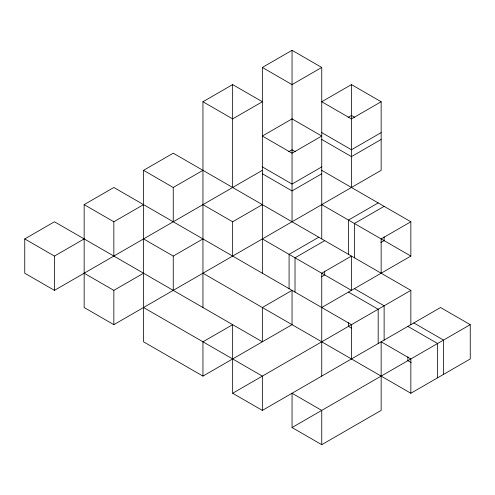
<?xml version="1.0" encoding="UTF-8"?>
<svg xmlns="http://www.w3.org/2000/svg" width="495" height="495" viewBox="0 0 495 495"><rect width="100%" height="100%" fill="white"/><g stroke="black" fill="none" stroke-linecap="round" stroke-linejoin="round"><path stroke-width="0.74" d="M202.95 101.747L232.65 84.602L262.35 101.747L232.65 118.899L202.95 101.747L202.95 307.513M262.35 273.221L262.35 67.456L292.05 50.304L321.75 67.456L321.75 238.924M262.35 170.336L54.45 290.367L24.75 273.221L24.75 238.924L54.45 221.779L262.35 341.81L262.35 307.513L292.05 290.367L292.05 324.664L202.95 376.101L143.55 341.81L143.55 170.336L173.25 153.19L410.85 290.367L410.85 324.664M381.15 101.747L351.45 118.899L321.75 101.747L351.45 84.602L381.15 101.747L381.15 170.336L113.85 324.664L84.15 307.513L84.15 204.633L113.85 187.487L351.45 324.664L351.45 358.955M321.75 67.456L292.05 84.602L262.35 67.456M24.75 238.924L54.45 256.076L84.15 238.924M84.15 204.633L113.85 221.779L143.55 204.633M143.55 170.336L173.25 187.487L202.95 170.336M288.752 151.668L292.05 149.762L295.348 151.668M348.152 117.371L351.45 115.465L354.748 117.371M321.75 166.908L292.05 184.053L262.35 166.908M381.15 132.617L351.45 149.762L321.75 132.617M84.15 273.221L113.85 290.367L143.55 273.221M143.55 238.924L173.25 256.076L202.95 238.924M202.95 204.633L232.65 221.779L262.35 204.633M321.75 173.77L292.05 190.915L262.35 173.77M381.15 139.472L351.45 156.618L321.75 139.472M318.78 237.21L289.08 254.362L289.08 288.653M378.18 202.919L348.48 220.065L348.48 254.362M324.72 240.638L295.02 257.79L295.02 292.081M384.12 206.347L354.42 223.493L354.42 257.79M321.75 307.513L410.85 256.076L410.85 221.779L381.15 238.924L381.15 273.221M321.422 276.841L324.72 274.935L324.72 271.124M380.822 242.544L384.12 240.644L384.12 236.833M202.95 376.101L202.95 341.81L232.65 324.664L232.65 393.253L410.85 290.367M232.65 393.253L262.35 410.398L440.55 307.513L470.25 324.664L470.25 358.955L410.85 393.253L202.95 273.221M292.05 427.544L321.75 444.696L321.75 410.398L292.05 393.253L292.05 427.544L470.25 324.664M321.75 444.696L381.15 410.398L381.15 341.81L410.85 358.955L410.85 393.253M321.75 170.336L410.85 221.779M321.75 204.633L410.85 256.076M354.42 288.653L384.12 305.799L384.12 340.096M413.82 322.95L443.52 340.096L443.52 374.387M262.35 238.924L351.45 290.367L351.45 256.076L321.75 273.221L321.75 376.101M348.48 292.081L378.18 309.233L378.18 343.524M407.88 326.378L437.58 343.524L437.58 377.821M351.778 328.284L348.48 326.378L348.48 322.567M411.178 362.575L407.88 360.669L407.88 356.864M143.55 307.513L262.35 376.101L262.35 410.398M351.45 84.602L351.45 187.487M292.05 50.304L292.05 221.779M232.65 84.602L232.65 187.487M232.65 221.779L232.65 256.076M173.25 187.487L173.25 221.779M173.25 256.076L173.25 290.367M113.85 221.779L113.85 256.076M113.85 290.367L113.85 324.664M54.45 256.076L54.45 290.367M292.05 118.899L262.35 136.045L292.05 153.19L321.75 136.045L292.05 118.899"/></g></svg>
